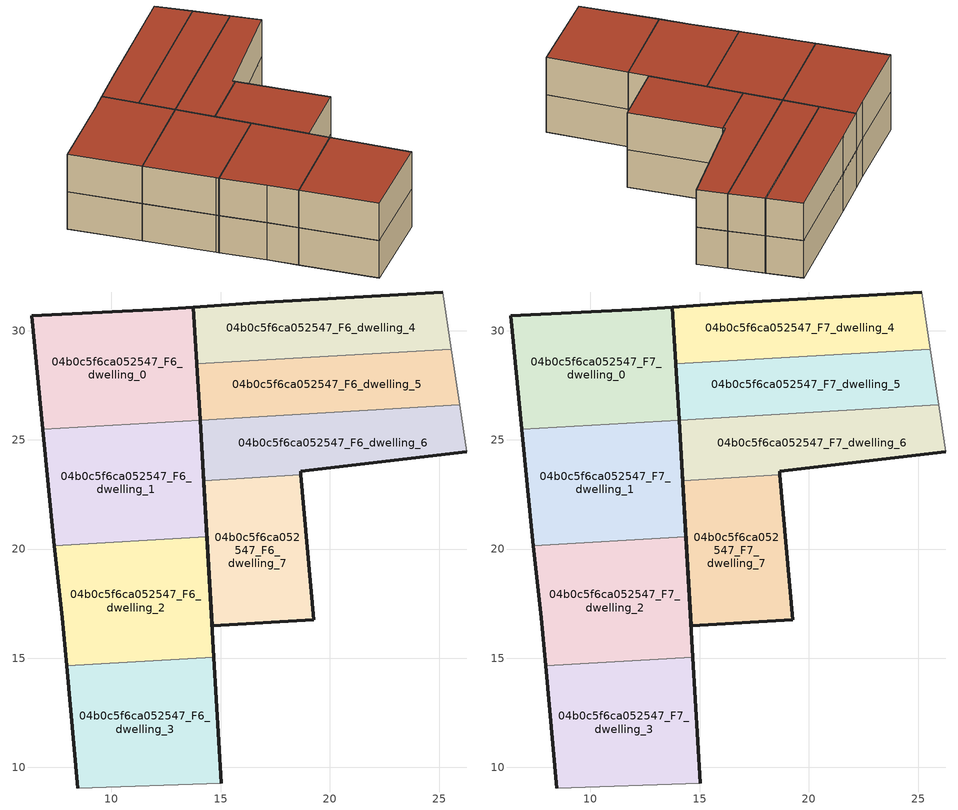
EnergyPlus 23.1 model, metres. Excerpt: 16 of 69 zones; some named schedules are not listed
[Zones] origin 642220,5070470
04b0c5f6ca052547_F6_dwelling_0
 floor to 04b0c5f6ca052547_F5_dwelling_0 (EU_floor_Construction): 14.06,25.9 13.75,31.07 12.36,30.97 6.35,30.68 6.85,25.48 z18
 wall outside (EU_wall_Construction): 6.85,25.48 6.35,30.68 12.36,30.97 13.75,31.07 14.06,25.9 z18:21
 wall to 04b0c5f6ca052547_F6_dwelling_1 (EU_wall_Construction): 14.06,25.9 6.85,25.48 z18:21
04b0c5f6ca052547_F6_dwelling_1
 floor to 04b0c5f6ca052547_F5_dwelling_1 (EU_floor_Construction): 14.37,20.57 14.06,25.9 6.85,25.48 7.35,20.37 7.37,20.16 z18
 wall outside (EU_wall_Construction): 14.06,25.9 14.37,20.57 / 7.37,20.16 7.35,20.37 6.85,25.48 z18:21
 wall to 04b0c5f6ca052547_F6_dwelling_2 (EU_wall_Construction): 14.37,20.57 7.37,20.16 z18:21
04b0c5f6ca052547_F6_dwelling_2
 floor to 04b0c5f6ca052547_F5_dwelling_2 (EU_floor_Construction): 14.69,15.05 14.37,20.57 7.37,20.16 7.75,16.87 7.95,14.66 z18
 wall outside (EU_wall_Construction): 14.37,20.57 14.69,15.05 / 7.95,14.66 7.75,16.87 7.37,20.16 z18:21
 wall to 04b0c5f6ca052547_F6_dwelling_3 (EU_wall_Construction): 14.69,15.05 7.95,14.66 z18:21
04b0c5f6ca052547_F6_dwelling_3
 floor to 04b0c5f6ca052547_F5_dwelling_3 (EU_floor_Construction): 15.02,9.29 14.69,15.05 7.95,14.66 8.45,9.06 z18
 wall outside (EU_wall_Construction): 8.45,9.06 7.95,14.66 / 14.69,15.05 15.02,9.29 z18:21
 wall adiabatic (EU_wall_Construction): 15.02,9.29 8.45,9.06 z18:21
04b0c5f6ca052547_F6_dwelling_4
 floor to 04b0c5f6ca052547_F5_dwelling_4 (EU_floor_Construction): 25.56,29.16 25.17,31.77 16.66,31.27 13.75,31.07 13.91,28.48 z18
 wall outside (EU_wall_Construction): 13.91,28.48 13.75,31.07 16.66,31.27 25.17,31.77 z18:21
 wall adiabatic (EU_wall_Construction): 25.17,31.77 25.56,29.16 z18:21
 wall to 04b0c5f6ca052547_F6_dwelling_5 (EU_wall_Construction): 25.56,29.16 13.91,28.48 z18:21
04b0c5f6ca052547_F6_dwelling_5
 floor to 04b0c5f6ca052547_F5_dwelling_5 (EU_floor_Construction): 25.94,26.6 25.56,29.16 13.91,28.48 14.06,25.91 z18
 wall outside (EU_wall_Construction): 14.06,25.91 13.91,28.48 z18:21
 wall to 04b0c5f6ca052547_F6_dwelling_6 (EU_wall_Construction): 25.94,26.6 14.06,25.91 z18:21
 wall adiabatic (EU_wall_Construction): 25.56,29.16 25.94,26.6 z18:21
04b0c5f6ca052547_F6_dwelling_6
 floor to 04b0c5f6ca052547_F5_dwelling_6 (EU_floor_Construction): 26.26,24.47 25.94,26.6 14.06,25.91 14.22,23.13 18.67,23.39 18.66,23.57 z18
 wall outside (EU_wall_Construction): 26.26,24.47 18.66,23.57 18.67,23.39 / 14.22,23.13 14.06,25.91 z18:21
 wall to 04b0c5f6ca052547_F6_dwelling_7 (EU_wall_Construction): 18.67,23.39 14.22,23.13 z18:21
 wall adiabatic (EU_wall_Construction): 25.94,26.6 26.26,24.47 z18:21
04b0c5f6ca052547_F6_dwelling_7
 floor to 04b0c5f6ca052547_F5_dwelling_7 (EU_floor_Construction): 19.26,16.76 18.67,23.39 14.22,23.13 14.6,16.49 z18
 wall outside (EU_wall_Construction): 18.67,23.39 19.26,16.76 14.6,16.49 14.22,23.13 z18:21
04b0c5f6ca052547_F7_dwelling_0
 floor to 04b0c5f6ca052547_F6_dwelling_0 (EU_floor_Construction): 14.06,25.9 13.75,31.07 12.36,30.97 6.35,30.68 6.85,25.48 z21
 wall outside (EU_wall_Construction): 6.85,25.48 6.35,30.68 12.36,30.97 13.75,31.07 14.06,25.9 z21:24
 wall to 04b0c5f6ca052547_F7_dwelling_1 (EU_wall_Construction): 14.06,25.9 6.85,25.48 z21:24
 roof outside (EU_roof_Construction): 13.75,31.07 14.06,25.9 6.85,25.48 6.35,30.68 12.36,30.97 z24
04b0c5f6ca052547_F7_dwelling_1
 floor to 04b0c5f6ca052547_F6_dwelling_1 (EU_floor_Construction): 14.37,20.57 14.06,25.9 6.85,25.48 7.35,20.37 7.37,20.16 z21
 wall outside (EU_wall_Construction): 14.06,25.9 14.37,20.57 / 7.37,20.16 7.35,20.37 6.85,25.48 z21:24
 wall to 04b0c5f6ca052547_F7_dwelling_2 (EU_wall_Construction): 14.37,20.57 7.37,20.16 z21:24
 roof outside (EU_roof_Construction): 14.06,25.9 14.37,20.57 7.37,20.16 7.35,20.37 6.85,25.48 z24
04b0c5f6ca052547_F7_dwelling_2
 floor to 04b0c5f6ca052547_F6_dwelling_2 (EU_floor_Construction): 14.69,15.05 14.37,20.57 7.37,20.16 7.75,16.87 7.95,14.66 z21
 wall outside (EU_wall_Construction): 14.37,20.57 14.69,15.05 / 7.95,14.66 7.75,16.87 7.37,20.16 z21:24
 wall to 04b0c5f6ca052547_F7_dwelling_3 (EU_wall_Construction): 14.69,15.05 7.95,14.66 z21:24
 roof outside (EU_roof_Construction): 14.37,20.57 14.69,15.05 7.95,14.66 7.75,16.87 7.37,20.16 z24
04b0c5f6ca052547_F7_dwelling_3
 floor to 04b0c5f6ca052547_F6_dwelling_3 (EU_floor_Construction): 15.02,9.29 14.69,15.05 7.95,14.66 8.45,9.06 z21
 wall outside (EU_wall_Construction): 8.45,9.06 7.95,14.66 / 14.69,15.05 15.02,9.29 z21:24
 wall adiabatic (EU_wall_Construction): 15.02,9.29 8.45,9.06 z21:24
 roof outside (EU_roof_Construction): 14.69,15.05 15.02,9.29 8.45,9.06 7.95,14.66 z24
04b0c5f6ca052547_F7_dwelling_4
 floor to 04b0c5f6ca052547_F6_dwelling_4 (EU_floor_Construction): 25.56,29.16 25.17,31.77 16.66,31.27 13.75,31.07 13.91,28.48 z21
 wall outside (EU_wall_Construction): 13.91,28.48 13.75,31.07 16.66,31.27 25.17,31.77 z21:24
 wall adiabatic (EU_wall_Construction): 25.17,31.77 25.56,29.16 z21:24
 wall to 04b0c5f6ca052547_F7_dwelling_5 (EU_wall_Construction): 25.56,29.16 13.91,28.48 z21:24
 roof outside (EU_roof_Construction): 25.17,31.77 25.56,29.16 13.91,28.48 13.75,31.07 16.66,31.27 z24
04b0c5f6ca052547_F7_dwelling_5
 floor to 04b0c5f6ca052547_F6_dwelling_5 (EU_floor_Construction): 25.94,26.6 25.56,29.16 13.91,28.48 14.06,25.91 z21
 wall outside (EU_wall_Construction): 14.06,25.91 13.91,28.48 z21:24
 wall to 04b0c5f6ca052547_F7_dwelling_6 (EU_wall_Construction): 25.94,26.6 14.06,25.91 z21:24
 wall adiabatic (EU_wall_Construction): 25.56,29.16 25.94,26.6 z21:24
 roof outside (EU_roof_Construction): 25.56,29.16 25.94,26.6 14.06,25.91 13.91,28.48 z24
04b0c5f6ca052547_F7_dwelling_6
 floor to 04b0c5f6ca052547_F6_dwelling_6 (EU_floor_Construction): 26.26,24.47 25.94,26.6 14.06,25.91 14.22,23.13 18.67,23.39 18.66,23.57 z21
 wall outside (EU_wall_Construction): 26.26,24.47 18.66,23.57 18.67,23.39 / 14.22,23.13 14.06,25.91 z21:24
 wall to 04b0c5f6ca052547_F7_dwelling_7 (EU_wall_Construction): 18.67,23.39 14.22,23.13 z21:24
 wall adiabatic (EU_wall_Construction): 25.94,26.6 26.26,24.47 z21:24
 roof outside (EU_roof_Construction): 25.94,26.6 26.26,24.47 18.66,23.57 18.67,23.39 14.22,23.13 14.06,25.91 z24
04b0c5f6ca052547_F7_dwelling_7
 floor to 04b0c5f6ca052547_F6_dwelling_7 (EU_floor_Construction): 19.26,16.76 18.67,23.39 14.22,23.13 14.6,16.49 z21
 wall outside (EU_wall_Construction): 18.67,23.39 19.26,16.76 14.6,16.49 14.22,23.13 z21:24
 roof outside (EU_roof_Construction): 18.67,23.39 19.26,16.76 14.6,16.49 14.22,23.13 z24
[Building]
EU S2 Campaign: North Axis=0; Terrain=City; Solar Distribution=FullExterior
[Site:Location]
Lyon-Bron: Latitude=45.75; Longitude=5; Time Zone=1; Elevation=198
[SizingPeriod:WeatherFileDays]
AnnualSizingPeriod: Begin Month=1; Begin Day of Month=1; End Month=12; End Day of Month=31; Day of Week for Start Day=Monday; Use Weather File Daylight Saving Period=No; Use Weather File Rain and Snow Indicators=No
[MATERIAL]
EU_InternalMass_Material: Roughness=MediumRough; Thickness=0.1; Conductivity=1; Density=1800; Specific Heat=900; Thermal Absorptance=0.9; Solar Absorptance=0.7; Visible Absorptance=0.7
[MATERIAL:NOMASS] Roughness=MediumRough; Thermal Absorptance=0.9; Solar Absorptance=0.7; Visible Absorptance=0.7
Name | Thermal Resistance
EU_wall_NoMass | 1.97775
EU_roof_NoMass | 1.81626
EU_floor_NoMass | 1.84812
[CONSTRUCTION]
EU_wall_Construction: EU_wall_NoMass
EU_roof_Construction: EU_roof_NoMass
EU_floor_Construction: EU_floor_NoMass
EU_InternalMass_Construction: EU_InternalMass_Material
[ZONE] Type=1; Multiplier=1; Ceiling Height=autocalculate; Floor Area=autocalculate; Part of Total Floor Area=Yes
Name | Volume
04b0c5f6ca052547_F6_dwelling_0; 04b0c5f6ca052547_F7_dwelling_0 | 113.818
04b0c5f6ca052547_F6_dwelling_1; 04b0c5f6ca052547_F7_dwelling_1 | 113.841
04b0c5f6ca052547_F6_dwelling_2; 04b0c5f6ca052547_F7_dwelling_2 | 113.849
04b0c5f6ca052547_F6_dwelling_3; 04b0c5f6ca052547_F7_dwelling_3 | 113.831
04b0c5f6ca052547_F6_dwelling_4; 04b0c5f6ca052547_F7_dwelling_4 | 91.0649
04b0c5f6ca052547_F6_dwelling_5; 04b0c5f6ca052547_F7_dwelling_5 | 91.0913
04b0c5f6ca052547_F6_dwelling_6; 04b0c5f6ca052547_F7_dwelling_6 | 91.0671
04b0c5f6ca052547_F6_dwelling_7; 04b0c5f6ca052547_F7_dwelling_7 | 91.0642
[INTERNALMASS] Construction=EU_InternalMass_Construction
Name | Zone or ZoneList | Surface Area
04b0c5f6ca052547_F6_dwelling_0_EU_InternalMass | 04b0c5f6ca052547_F6_dwelling_0 | 37.9445
04b0c5f6ca052547_F6_dwelling_1_EU_InternalMass | 04b0c5f6ca052547_F6_dwelling_1 | 37.945
04b0c5f6ca052547_F6_dwelling_2_EU_InternalMass | 04b0c5f6ca052547_F6_dwelling_2 | 37.9475
04b0c5f6ca052547_F6_dwelling_3_EU_InternalMass | 04b0c5f6ca052547_F6_dwelling_3 | 37.9496
04b0c5f6ca052547_F6_dwelling_4_EU_InternalMass | 04b0c5f6ca052547_F6_dwelling_4 | 37.9458
04b0c5f6ca052547_F6_dwelling_5_EU_InternalMass | 04b0c5f6ca052547_F6_dwelling_5 | 37.9464
04b0c5f6ca052547_F6_dwelling_6_EU_InternalMass | 04b0c5f6ca052547_F6_dwelling_6 | 37.9456
04b0c5f6ca052547_F6_dwelling_7_EU_InternalMass | 04b0c5f6ca052547_F6_dwelling_7 | 37.9472
04b0c5f6ca052547_F7_dwelling_0_EU_InternalMass | 04b0c5f6ca052547_F7_dwelling_0 | 37.9445
04b0c5f6ca052547_F7_dwelling_1_EU_InternalMass | 04b0c5f6ca052547_F7_dwelling_1 | 37.945
04b0c5f6ca052547_F7_dwelling_2_EU_InternalMass | 04b0c5f6ca052547_F7_dwelling_2 | 37.9475
04b0c5f6ca052547_F7_dwelling_3_EU_InternalMass | 04b0c5f6ca052547_F7_dwelling_3 | 37.9496
04b0c5f6ca052547_F7_dwelling_4_EU_InternalMass | 04b0c5f6ca052547_F7_dwelling_4 | 37.9458
04b0c5f6ca052547_F7_dwelling_5_EU_InternalMass | 04b0c5f6ca052547_F7_dwelling_5 | 37.9464
04b0c5f6ca052547_F7_dwelling_6_EU_InternalMass | 04b0c5f6ca052547_F7_dwelling_6 | 37.9456
04b0c5f6ca052547_F7_dwelling_7_EU_InternalMass | 04b0c5f6ca052547_F7_dwelling_7 | 37.9472
[OTHEREQUIPMENT] Fuel Type=Electricity; Design Level Calculation Method=Watts/Area; Power per Zone Floor Area=1; Fraction Latent=0; Fraction Radiant=0; Fraction Lost=0; Carbon Dioxide Generation Rate=0; EndUse Subcategory=EU_Step8_InternalGains
Name | Zone or ZoneList or Space or SpaceList | Schedule
EU_Step8_InternalGain_04b0c5f6ca052547_F6_dwelling_0_f000 | 04b0c5f6ca052547_F6_dwelling_0 | EU_Step8_GainSchedule_04b0c5f6ca052547_F6_dwelling_0_f000
EU_Step8_InternalGain_04b0c5f6ca052547_F6_dwelling_1_f000 | 04b0c5f6ca052547_F6_dwelling_1 | EU_Step8_GainSchedule_04b0c5f6ca052547_F6_dwelling_1_f000
EU_Step8_InternalGain_04b0c5f6ca052547_F6_dwelling_2_f000 | 04b0c5f6ca052547_F6_dwelling_2 | EU_Step8_GainSchedule_04b0c5f6ca052547_F6_dwelling_2_f000
EU_Step8_InternalGain_04b0c5f6ca052547_F6_dwelling_3_f000 | 04b0c5f6ca052547_F6_dwelling_3 | EU_Step8_GainSchedule_04b0c5f6ca052547_F6_dwelling_3_f000
EU_Step8_InternalGain_04b0c5f6ca052547_F6_dwelling_4_f000 | 04b0c5f6ca052547_F6_dwelling_4 | EU_Step8_GainSchedule_04b0c5f6ca052547_F6_dwelling_4_f000
EU_Step8_InternalGain_04b0c5f6ca052547_F6_dwelling_5_f000 | 04b0c5f6ca052547_F6_dwelling_5 | EU_Step8_GainSchedule_04b0c5f6ca052547_F6_dwelling_5_f000
EU_Step8_InternalGain_04b0c5f6ca052547_F6_dwelling_6_f000 | 04b0c5f6ca052547_F6_dwelling_6 | EU_Step8_GainSchedule_04b0c5f6ca052547_F6_dwelling_6_f000
EU_Step8_InternalGain_04b0c5f6ca052547_F6_dwelling_7_f000 | 04b0c5f6ca052547_F6_dwelling_7 | EU_Step8_GainSchedule_04b0c5f6ca052547_F6_dwelling_7_f000
EU_Step8_InternalGain_04b0c5f6ca052547_F7_dwelling_0_f000 | 04b0c5f6ca052547_F7_dwelling_0 | EU_Step8_GainSchedule_04b0c5f6ca052547_F7_dwelling_0_f000
EU_Step8_InternalGain_04b0c5f6ca052547_F7_dwelling_1_f000 | 04b0c5f6ca052547_F7_dwelling_1 | EU_Step8_GainSchedule_04b0c5f6ca052547_F7_dwelling_1_f000
EU_Step8_InternalGain_04b0c5f6ca052547_F7_dwelling_2_f000 | 04b0c5f6ca052547_F7_dwelling_2 | EU_Step8_GainSchedule_04b0c5f6ca052547_F7_dwelling_2_f000
EU_Step8_InternalGain_04b0c5f6ca052547_F7_dwelling_3_f000 | 04b0c5f6ca052547_F7_dwelling_3 | EU_Step8_GainSchedule_04b0c5f6ca052547_F7_dwelling_3_f000
EU_Step8_InternalGain_04b0c5f6ca052547_F7_dwelling_4_f000 | 04b0c5f6ca052547_F7_dwelling_4 | EU_Step8_GainSchedule_04b0c5f6ca052547_F7_dwelling_4_f000
EU_Step8_InternalGain_04b0c5f6ca052547_F7_dwelling_5_f000 | 04b0c5f6ca052547_F7_dwelling_5 | EU_Step8_GainSchedule_04b0c5f6ca052547_F7_dwelling_5_f000
EU_Step8_InternalGain_04b0c5f6ca052547_F7_dwelling_6_f000 | 04b0c5f6ca052547_F7_dwelling_6 | EU_Step8_GainSchedule_04b0c5f6ca052547_F7_dwelling_6_f000
EU_Step8_InternalGain_04b0c5f6ca052547_F7_dwelling_7_f000 | 04b0c5f6ca052547_F7_dwelling_7 | EU_Step8_GainSchedule_04b0c5f6ca052547_F7_dwelling_7_f000
[ZONEVENTILATION:DESIGNFLOWRATE] Schedule=EU_AlwaysOn; Design Flow Rate Calculation Method=AirChanges/Hour; Air Changes per Hour=0.759424; Ventilation Type=Natural; Fan Pressure Rise=0; Fan Total Efficiency=1; Constant Term Coefficient=1; Temperature Term Coefficient=0; Velocity Term Coefficient=0; Velocity Squared Term Coefficient=0; Minimum Indoor Temperature=-100; Maximum Indoor Temperature=100; Delta Temperature=-100; Minimum Outdoor Temperature=-100; Maximum Outdoor Temperature=100; Maximum Wind Speed=40
Name | Zone or ZoneList or Space or SpaceList
EU_ConstantAir_04b0c5f6ca052547_F6_dwelling_0 | 04b0c5f6ca052547_F6_dwelling_0
EU_ConstantAir_04b0c5f6ca052547_F6_dwelling_1 | 04b0c5f6ca052547_F6_dwelling_1
EU_ConstantAir_04b0c5f6ca052547_F6_dwelling_2 | 04b0c5f6ca052547_F6_dwelling_2
EU_ConstantAir_04b0c5f6ca052547_F6_dwelling_3 | 04b0c5f6ca052547_F6_dwelling_3
EU_ConstantAir_04b0c5f6ca052547_F6_dwelling_4 | 04b0c5f6ca052547_F6_dwelling_4
EU_ConstantAir_04b0c5f6ca052547_F6_dwelling_5 | 04b0c5f6ca052547_F6_dwelling_5
EU_ConstantAir_04b0c5f6ca052547_F6_dwelling_6 | 04b0c5f6ca052547_F6_dwelling_6
EU_ConstantAir_04b0c5f6ca052547_F6_dwelling_7 | 04b0c5f6ca052547_F6_dwelling_7
EU_ConstantAir_04b0c5f6ca052547_F7_dwelling_0 | 04b0c5f6ca052547_F7_dwelling_0
EU_ConstantAir_04b0c5f6ca052547_F7_dwelling_1 | 04b0c5f6ca052547_F7_dwelling_1
EU_ConstantAir_04b0c5f6ca052547_F7_dwelling_2 | 04b0c5f6ca052547_F7_dwelling_2
EU_ConstantAir_04b0c5f6ca052547_F7_dwelling_3 | 04b0c5f6ca052547_F7_dwelling_3
EU_ConstantAir_04b0c5f6ca052547_F7_dwelling_4 | 04b0c5f6ca052547_F7_dwelling_4
EU_ConstantAir_04b0c5f6ca052547_F7_dwelling_5 | 04b0c5f6ca052547_F7_dwelling_5
EU_ConstantAir_04b0c5f6ca052547_F7_dwelling_6 | 04b0c5f6ca052547_F7_dwelling_6
EU_ConstantAir_04b0c5f6ca052547_F7_dwelling_7 | 04b0c5f6ca052547_F7_dwelling_7
[HVACTEMPLATE:ZONE:IDEALLOADSAIRSYSTEM] System Availability Schedule=EU_AlwaysOn; Maximum Heating Supply Air Temperature=50; Minimum Cooling Supply Air Temperature=13; Maximum Heating Supply Air Humidity Ratio=0.0156; Minimum Cooling Supply Air Humidity Ratio=0.0077; Heating Limit=NoLimit; Cooling Limit=NoLimit; Heating Availability Schedule=EU_AlwaysOn; Cooling Availability Schedule=EU_CoolingOff; Dehumidification Control Type=ConstantSensibleHeatRatio; Cooling Sensible Heat Ratio=0.7; Dehumidification Setpoint=60; Humidification Control Type=None; Humidification Setpoint=30; Outdoor Air Method=None; Outdoor Air Flow Rate per Person=0.00944; Outdoor Air Flow Rate per Zone Floor Area=0; Outdoor Air Flow Rate per Zone=0; Demand Controlled Ventilation Type=None; Outdoor Air Economizer Type=NoEconomizer; Heat Recovery Type=None; Sensible Heat Recovery Effectiveness=0.7; Latent Heat Recovery Effectiveness=0.65
Name | Template Thermostat
04b0c5f6ca052547_F6_dwelling_0 | EU_HeatOnly_04b0c5f6ca052547_F6_dwelling_0
04b0c5f6ca052547_F6_dwelling_1 | EU_HeatOnly_04b0c5f6ca052547_F6_dwelling_1
04b0c5f6ca052547_F6_dwelling_2 | EU_HeatOnly_04b0c5f6ca052547_F6_dwelling_2
04b0c5f6ca052547_F6_dwelling_3 | EU_HeatOnly_04b0c5f6ca052547_F6_dwelling_3
04b0c5f6ca052547_F6_dwelling_4 | EU_HeatOnly_04b0c5f6ca052547_F6_dwelling_4
04b0c5f6ca052547_F6_dwelling_5 | EU_HeatOnly_04b0c5f6ca052547_F6_dwelling_5
04b0c5f6ca052547_F6_dwelling_6 | EU_HeatOnly_04b0c5f6ca052547_F6_dwelling_6
04b0c5f6ca052547_F6_dwelling_7 | EU_HeatOnly_04b0c5f6ca052547_F6_dwelling_7
04b0c5f6ca052547_F7_dwelling_0 | EU_HeatOnly_04b0c5f6ca052547_F7_dwelling_0
04b0c5f6ca052547_F7_dwelling_1 | EU_HeatOnly_04b0c5f6ca052547_F7_dwelling_1
04b0c5f6ca052547_F7_dwelling_2 | EU_HeatOnly_04b0c5f6ca052547_F7_dwelling_2
04b0c5f6ca052547_F7_dwelling_3 | EU_HeatOnly_04b0c5f6ca052547_F7_dwelling_3
04b0c5f6ca052547_F7_dwelling_4 | EU_HeatOnly_04b0c5f6ca052547_F7_dwelling_4
04b0c5f6ca052547_F7_dwelling_5 | EU_HeatOnly_04b0c5f6ca052547_F7_dwelling_5
04b0c5f6ca052547_F7_dwelling_6 | EU_HeatOnly_04b0c5f6ca052547_F7_dwelling_6
04b0c5f6ca052547_F7_dwelling_7 | EU_HeatOnly_04b0c5f6ca052547_F7_dwelling_7
[SIZING:ZONE] Zone Cooling Design Supply Air Temperature Input Method=SupplyAirTemperature; Zone Cooling Design Supply Air Temperature=13; Zone Heating Design Supply Air Temperature Input Method=SupplyAirTemperature; Zone Heating Design Supply Air Temperature=50; Zone Cooling Design Supply Air Humidity Ratio=0.008; Zone Heating Design Supply Air Humidity Ratio=0.008; Cooling Design Air Flow Method=DesignDay; Cooling Design Air Flow Rate=0; Cooling Minimum Air Flow per Zone Floor Area=0.000762; Cooling Minimum Air Flow=0; Cooling Minimum Air Flow Fraction=0.2; Heating Design Air Flow Method=DesignDay; Heating Design Air Flow Rate=0; Heating Maximum Air Flow per Zone Floor Area=0.002032; Heating Maximum Air Flow=0.141576; Heating Maximum Air Flow Fraction=0.3; Account for Dedicated Outdoor Air System=No; Dedicated Outdoor Air System Control Strategy=NeutralSupplyAir; Dedicated Outdoor Air Low Setpoint Temperature for Design=autosize; Dedicated Outdoor Air High Setpoint Temperature for Design=autosize; Zone Load Sizing Method=Sensible Load Only No Latent Load; Zone Latent Cooling Design Supply Air Humidity Ratio Input Method=HumidityRatioDifference; Zone Cooling Design Supply Air Humidity Ratio Difference=0.005; Zone Latent Heating Design Supply Air Humidity Ratio Input Method=HumidityRatioDifference; Zone Humidification Design Supply Air Humidity Ratio Difference=0.005
04b0c5f6ca052547_F6_dwelling_0; 04b0c5f6ca052547_F6_dwelling_1; 04b0c5f6ca052547_F6_dwelling_2; 04b0c5f6ca052547_F6_dwelling_3; 04b0c5f6ca052547_F6_dwelling_4; 04b0c5f6ca052547_F6_dwelling_5; 04b0c5f6ca052547_F6_dwelling_6; 04b0c5f6ca052547_F6_dwelling_7; 04b0c5f6ca052547_F7_dwelling_0; 04b0c5f6ca052547_F7_dwelling_1; 04b0c5f6ca052547_F7_dwelling_2; 04b0c5f6ca052547_F7_dwelling_3; 04b0c5f6ca052547_F7_dwelling_4; 04b0c5f6ca052547_F7_dwelling_5; 04b0c5f6ca052547_F7_dwelling_6; 04b0c5f6ca052547_F7_dwelling_7
[SCHEDULE:FILE] Column Number=1; Rows to Skip at Top=0; Number of Hours of Data=8760; Column Separator=Comma; Interpolate to Timestep=No; Minutes per Item=60; Adjust Schedule for Daylight Savings=Yes
Name | File
EU_Step8_GainSchedule_04b0c5f6ca052547_F6_dwelling_0_f000 | ../../schedules/04b0c5f6ca052547/04b0c5f6ca052547_F6_dwelling_0_f000_gain.csv
EU_Step8_GainSchedule_04b0c5f6ca052547_F6_dwelling_1_f000 | ../../schedules/04b0c5f6ca052547/04b0c5f6ca052547_F6_dwelling_1_f000_gain.csv
EU_Step8_GainSchedule_04b0c5f6ca052547_F6_dwelling_2_f000 | ../../schedules/04b0c5f6ca052547/04b0c5f6ca052547_F6_dwelling_2_f000_gain.csv
EU_Step8_GainSchedule_04b0c5f6ca052547_F6_dwelling_3_f000 | ../../schedules/04b0c5f6ca052547/04b0c5f6ca052547_F6_dwelling_3_f000_gain.csv
